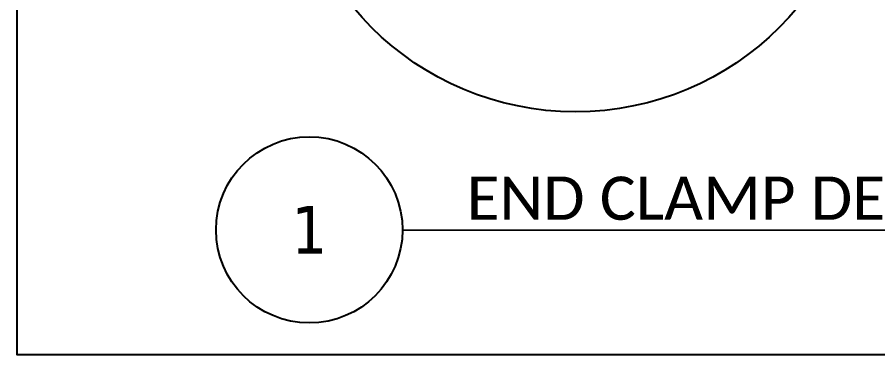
# Model space of a CAD drawing. Header units: inches. Extents: x -456 to 658, y -232 to 0.
# Drawn here: x -456.3 to -398.3, y -67.8 to -45 of the extents above; entities that cross this region are included whole.
import ezdxf

# ---------------------------------------------------------------- set-up
doc = ezdxf.new("R2010")
doc.units = ezdxf.units.IN
doc.header["$MEASUREMENT"] = 0
doc.styles.get("Standard").update_dxf_attribs({"font": 'arial.ttf'})
doc.styles.add('Tahoma', font='tahoma.ttf')

msp = doc.modelspace()

# ---------------------------------------------------------------- linework, layer by layer
msp.add_line((-430.35225, -59.36226), (-368.3794, -59.38577))
msp.add_lwpolyline([(-456.34261, 0.00015), (-228.1713, 0.00015), (-228.17135, -67.80213), (-456.34247, -67.80213)], close=True)
for centre, radius in [((-418.68584, -31.94463), 19.44402), ((-436.64088, -59.36226), 6.28862)]:
    msp.add_circle(centre, radius)

# ---------------------------------------------------------------- texts
at = {"insert": (-426.0223, -58.71386), "char_height": 2.9166037, "attachment_point": 7}
msp.add_mtext('{\\fCalibri|b0|i0|c0|p34;END CLAMP DETAILS}', dxfattribs=at)
at = {"insert": (-436.64088, -59.36226), "char_height": 3.22494, "width": 7.0757992, "attachment_point": 5, "style": 'Tahoma'}
msp.add_mtext('1', dxfattribs=at)

doc.saveas('drawing.dxf')
